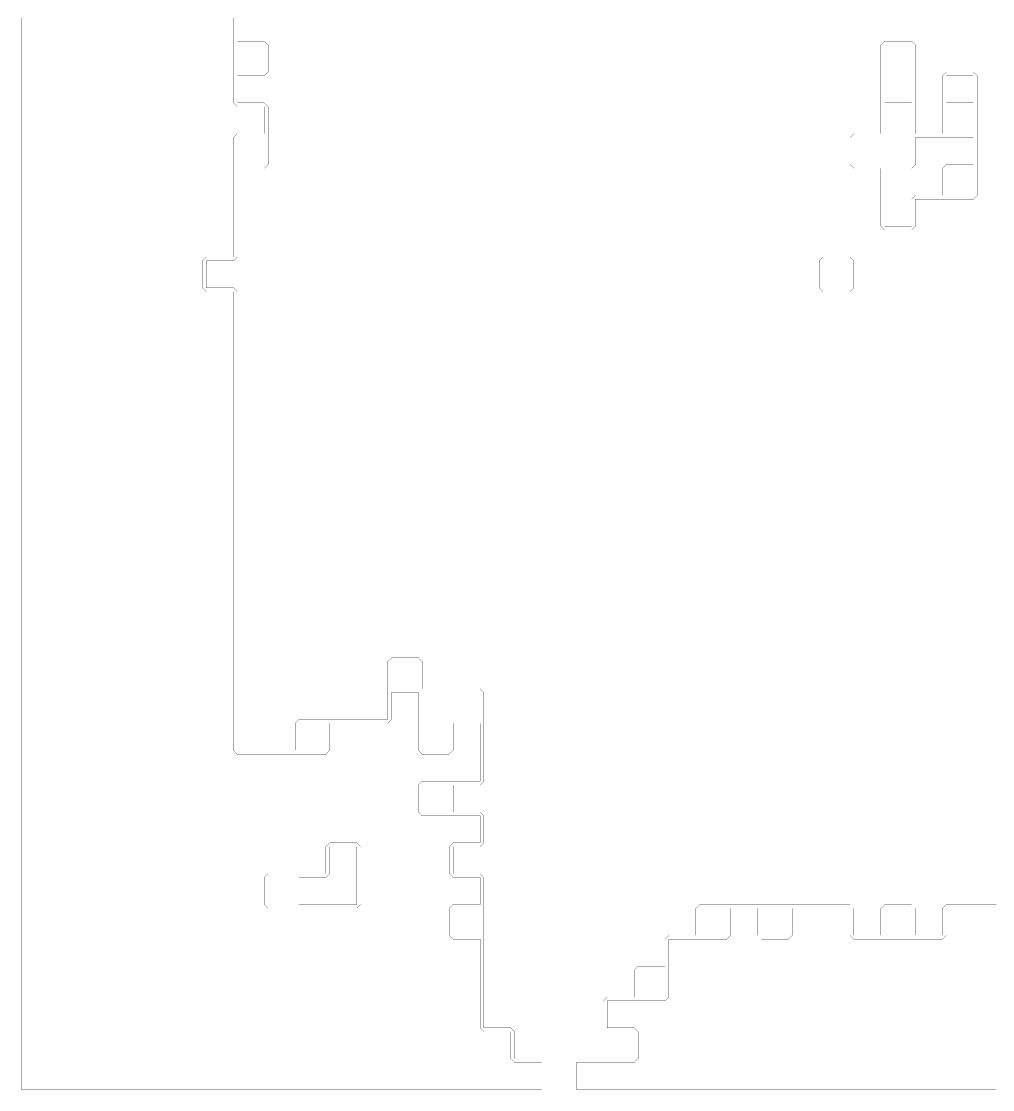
# Model space of a CAD drawing. Header units: metres. Extents: x 0 to 4990, y -4990 to 0.
# Drawn here: x 0 to 2461, y -4990 to -2284 of the extents above; entities that cross this region are included whole.
import ezdxf

# ---------------------------------------------------------------- set-up
doc = ezdxf.new("R2010")
doc.units = ezdxf.units.M
doc.layers.add('conductor', color=1, linetype='Continuous')
doc.layers.add('substrate', color=5, linetype='Continuous')

msp = doc.modelspace()

# ---------------------------------------------------------------- linework, layer by layer
at = {"layer": 'conductor', "const_width": 0.5}
msp.add_lwpolyline([(546.875, -2275.390625), (546.875, -2285.15625), (546.875, -2294.921875), (546.875, -2304.6875), (546.875, -2314.453125), (546.875, -2324.21875), (546.875, -2333.984375), (556.640625, -2333.984375), (566.40625, -2333.984375), (576.171875, -2333.984375), (585.9375, -2333.984375), (595.703125, -2333.984375), (605.46875, -2333.984375), (615.234375, -2333.984375), (625, -2343.75), (625, -2353.515625), (625, -2363.28125), (625, -2373.046875), (625, -2382.8125), (625, -2392.578125), (625, -2402.34375), (625, -2412.109375), (615.234375, -2421.875), (605.46875, -2421.875), (595.703125, -2421.875), (585.9375, -2421.875), (576.171875, -2421.875), (566.40625, -2421.875), (556.640625, -2421.875), (546.875, -2421.875), (546.875, -2431.640625), (546.875, -2441.40625), (546.875, -2451.171875), (546.875, -2460.9375), (546.875, -2470.703125), (546.875, -2480.46875), (546.875, -2490.234375), (556.640625, -2490.234375), (566.40625, -2490.234375), (576.171875, -2490.234375), (585.9375, -2490.234375), (595.703125, -2490.234375), (605.46875, -2490.234375), (615.234375, -2490.234375), (625, -2500), (625, -2509.765625), (625, -2519.53125), (625, -2529.296875), (625, -2539.0625), (625, -2548.828125), (625, -2558.59375), (625, -2568.359375), (625, -2578.125), (625, -2587.890625), (625, -2597.65625), (625, -2607.421875), (625, -2617.1875), (625, -2626.953125), (625, -2636.71875), (625, -2646.484375), (615.234375, -2656.25), (605.46875, -2656.25), (595.703125, -2656.25), (585.9375, -2656.25), (576.171875, -2656.25), (566.40625, -2656.25), (556.640625, -2656.25), (546.875, -2656.25), (546.875, -2666.015625), (546.875, -2675.78125), (546.875, -2685.546875), (546.875, -2695.3125), (546.875, -2705.078125), (546.875, -2714.84375), (546.875, -2724.609375), (546.875, -2734.375), (546.875, -2744.140625), (546.875, -2753.90625), (546.875, -2763.671875), (546.875, -2773.4375), (546.875, -2783.203125), (546.875, -2792.96875), (546.875, -2802.734375), (546.875, -2812.5), (546.875, -2822.265625), (546.875, -2832.03125), (546.875, -2841.796875), (546.875, -2851.5625), (546.875, -2861.328125), (546.875, -2871.09375), (546.875, -2880.859375), (537.109375, -2890.625), (527.34375, -2890.625), (517.578125, -2890.625), (507.8125, -2890.625), (498.046875, -2890.625), (488.28125, -2890.625), (478.515625, -2890.625), (468.75, -2890.625), (468.75, -2900.390625), (468.75, -2910.15625), (468.75, -2919.921875), (468.75, -2929.6875), (468.75, -2939.453125), (468.75, -2949.21875), (468.75, -2958.984375), (478.515625, -2958.984375), (488.28125, -2958.984375), (498.046875, -2958.984375), (507.8125, -2958.984375), (517.578125, -2958.984375), (527.34375, -2958.984375), (537.109375, -2958.984375), (546.875, -2968.75), (546.875, -2978.515625), (546.875, -2988.28125), (546.875, -2998.046875), (546.875, -3007.8125), (546.875, -3017.578125), (546.875, -3027.34375), (546.875, -3037.109375), (546.875, -3046.875), (546.875, -3056.640625), (546.875, -3066.40625), (546.875, -3076.171875), (546.875, -3085.9375), (546.875, -3095.703125), (546.875, -3105.46875), (546.875, -3115.234375), (546.875, -3125), (546.875, -3134.765625), (546.875, -3144.53125), (546.875, -3154.296875), (546.875, -3164.0625), (546.875, -3173.828125), (546.875, -3183.59375), (546.875, -3193.359375), (546.875, -3203.125), (546.875, -3212.890625), (546.875, -3222.65625), (546.875, -3232.421875), (546.875, -3242.1875), (546.875, -3251.953125), (546.875, -3261.71875), (546.875, -3271.484375), (546.875, -3281.25), (546.875, -3291.015625), (546.875, -3300.78125), (546.875, -3310.546875), (546.875, -3320.3125), (546.875, -3330.078125), (546.875, -3339.84375), (546.875, -3349.609375), (546.875, -3359.375), (546.875, -3369.140625), (546.875, -3378.90625), (546.875, -3388.671875), (546.875, -3398.4375), (546.875, -3408.203125), (546.875, -3417.96875), (546.875, -3427.734375), (546.875, -3437.5), (546.875, -3447.265625), (546.875, -3457.03125), (546.875, -3466.796875), (546.875, -3476.5625), (546.875, -3486.328125), (546.875, -3496.09375), (546.875, -3505.859375), (546.875, -3515.625), (546.875, -3525.390625), (546.875, -3535.15625), (546.875, -3544.921875), (546.875, -3554.6875), (546.875, -3564.453125), (546.875, -3574.21875), (546.875, -3583.984375), (546.875, -3593.75), (546.875, -3603.515625), (546.875, -3613.28125), (546.875, -3623.046875), (546.875, -3632.8125), (546.875, -3642.578125), (546.875, -3652.34375), (546.875, -3662.109375), (546.875, -3671.875), (546.875, -3681.640625), (546.875, -3691.40625), (546.875, -3701.171875), (546.875, -3710.9375), (546.875, -3720.703125), (546.875, -3730.46875), (546.875, -3740.234375), (546.875, -3750), (546.875, -3759.765625), (546.875, -3769.53125), (546.875, -3779.296875), (546.875, -3789.0625), (546.875, -3798.828125), (546.875, -3808.59375), (546.875, -3818.359375), (546.875, -3828.125), (546.875, -3837.890625), (546.875, -3847.65625), (546.875, -3857.421875), (546.875, -3867.1875), (546.875, -3876.953125), (546.875, -3886.71875), (546.875, -3896.484375), (546.875, -3906.25), (546.875, -3916.015625), (546.875, -3925.78125), (546.875, -3935.546875), (546.875, -3945.3125), (546.875, -3955.078125), (546.875, -3964.84375), (546.875, -3974.609375), (546.875, -3984.375), (546.875, -3994.140625), (546.875, -4003.90625), (546.875, -4013.671875), (546.875, -4023.4375), (546.875, -4033.203125), (546.875, -4042.96875), (546.875, -4052.734375), (546.875, -4062.5), (546.875, -4072.265625), (546.875, -4082.03125), (546.875, -4091.796875), (546.875, -4101.5625), (546.875, -4111.328125), (546.875, -4121.09375), (546.875, -4130.859375), (556.640625, -4130.859375), (566.40625, -4130.859375), (576.171875, -4130.859375), (585.9375, -4130.859375), (595.703125, -4130.859375), (605.46875, -4130.859375), (615.234375, -4130.859375), (625, -4130.859375), (634.765625, -4130.859375), (644.53125, -4130.859375), (654.296875, -4130.859375), (664.0625, -4130.859375), (673.828125, -4130.859375), (683.59375, -4130.859375), (693.359375, -4130.859375), (693.359375, -4121.09375), (693.359375, -4111.328125), (693.359375, -4101.5625), (693.359375, -4091.796875), (693.359375, -4082.03125), (693.359375, -4072.265625), (693.359375, -4062.5), (703.125, -4052.734375), (712.890625, -4052.734375), (722.65625, -4052.734375), (732.421875, -4052.734375), (742.1875, -4052.734375), (751.953125, -4052.734375), (761.71875, -4052.734375), (771.484375, -4052.734375), (781.25, -4052.734375), (791.015625, -4052.734375), (800.78125, -4052.734375), (810.546875, -4052.734375), (820.3125, -4052.734375), (830.078125, -4052.734375), (839.84375, -4052.734375), (849.609375, -4052.734375), (859.375, -4052.734375), (869.140625, -4052.734375), (878.90625, -4052.734375), (888.671875, -4052.734375), (898.4375, -4052.734375), (908.203125, -4052.734375), (917.96875, -4052.734375), (927.734375, -4052.734375), (927.734375, -4042.96875), (927.734375, -4033.203125), (927.734375, -4023.4375), (927.734375, -4013.671875), (927.734375, -4003.90625), (927.734375, -3994.140625), (927.734375, -3984.375), (927.734375, -3974.609375), (927.734375, -3964.84375), (927.734375, -3955.078125), (927.734375, -3945.3125), (927.734375, -3935.546875), (927.734375, -3925.78125), (927.734375, -3916.015625), (927.734375, -3906.25), (937.5, -3896.484375), (947.265625, -3896.484375), (957.03125, -3896.484375), (966.796875, -3896.484375), (976.5625, -3896.484375), (986.328125, -3896.484375), (996.09375, -3896.484375), (1005.859375, -3896.484375), (1015.625, -3906.25), (1015.625, -3916.015625), (1015.625, -3925.78125), (1015.625, -3935.546875), (1015.625, -3945.3125), (1015.625, -3955.078125), (1015.625, -3964.84375), (1015.625, -3974.609375), (1025.390625, -3974.609375), (1035.15625, -3974.609375), (1044.921875, -3974.609375), (1054.6875, -3974.609375), (1064.453125, -3974.609375), (1074.21875, -3974.609375), (1083.984375, -3974.609375), (1093.75, -3974.609375), (1103.515625, -3974.609375), (1113.28125, -3974.609375), (1123.046875, -3974.609375), (1132.8125, -3974.609375), (1142.578125, -3974.609375), (1152.34375, -3974.609375), (1162.109375, -3974.609375), (1171.875, -3984.375), (1171.875, -3994.140625), (1171.875, -4003.90625), (1171.875, -4013.671875), (1171.875, -4023.4375), (1171.875, -4033.203125), (1171.875, -4042.96875), (1171.875, -4052.734375), (1171.875, -4062.5), (1171.875, -4072.265625), (1171.875, -4082.03125), (1171.875, -4091.796875), (1171.875, -4101.5625), (1171.875, -4111.328125), (1171.875, -4121.09375), (1171.875, -4130.859375), (1171.875, -4140.625), (1171.875, -4150.390625), (1171.875, -4160.15625), (1171.875, -4169.921875), (1171.875, -4179.6875), (1171.875, -4189.453125), (1171.875, -4199.21875), (1171.875, -4208.984375), (1162.109375, -4218.75), (1152.34375, -4218.75), (1142.578125, -4218.75), (1132.8125, -4218.75), (1123.046875, -4218.75), (1113.28125, -4218.75), (1103.515625, -4218.75), (1093.75, -4218.75), (1093.75, -4228.515625), (1093.75, -4238.28125), (1093.75, -4248.046875), (1093.75, -4257.8125), (1093.75, -4267.578125), (1093.75, -4277.34375), (1093.75, -4287.109375), (1103.515625, -4287.109375), (1113.28125, -4287.109375), (1123.046875, -4287.109375), (1132.8125, -4287.109375), (1142.578125, -4287.109375), (1152.34375, -4287.109375), (1162.109375, -4287.109375), (1171.875, -4296.875), (1171.875, -4306.640625), (1171.875, -4316.40625), (1171.875, -4326.171875), (1171.875, -4335.9375), (1171.875, -4345.703125), (1171.875, -4355.46875), (1171.875, -4365.234375), (1162.109375, -4375), (1152.34375, -4375), (1142.578125, -4375), (1132.8125, -4375), (1123.046875, -4375), (1113.28125, -4375), (1103.515625, -4375), (1093.75, -4375), (1093.75, -4384.765625), (1093.75, -4394.53125), (1093.75, -4404.296875), (1093.75, -4414.0625), (1093.75, -4423.828125), (1093.75, -4433.59375), (1093.75, -4443.359375), (1103.515625, -4443.359375), (1113.28125, -4443.359375), (1123.046875, -4443.359375), (1132.8125, -4443.359375), (1142.578125, -4443.359375), (1152.34375, -4443.359375), (1162.109375, -4443.359375), (1171.875, -4453.125), (1171.875, -4462.890625), (1171.875, -4472.65625), (1171.875, -4482.421875), (1171.875, -4492.1875), (1171.875, -4501.953125), (1171.875, -4511.71875), (1171.875, -4521.484375), (1171.875, -4531.25), (1171.875, -4541.015625), (1171.875, -4550.78125), (1171.875, -4560.546875), (1171.875, -4570.3125), (1171.875, -4580.078125), (1171.875, -4589.84375), (1171.875, -4599.609375), (1171.875, -4609.375), (1171.875, -4619.140625), (1171.875, -4628.90625), (1171.875, -4638.671875), (1171.875, -4648.4375), (1171.875, -4658.203125), (1171.875, -4667.96875), (1171.875, -4677.734375), (1171.875, -4687.5), (1171.875, -4697.265625), (1171.875, -4707.03125), (1171.875, -4716.796875), (1171.875, -4726.5625), (1171.875, -4736.328125), (1171.875, -4746.09375), (1171.875, -4755.859375), (1171.875, -4765.625), (1171.875, -4775.390625), (1171.875, -4785.15625), (1171.875, -4794.921875), (1171.875, -4804.6875), (1171.875, -4814.453125), (1171.875, -4824.21875), (1171.875, -4833.984375), (1181.640625, -4833.984375), (1191.40625, -4833.984375), (1201.171875, -4833.984375), (1210.9375, -4833.984375), (1220.703125, -4833.984375), (1230.46875, -4833.984375), (1240.234375, -4833.984375), (1250, -4843.75), (1250, -4853.515625), (1250, -4863.28125), (1250, -4873.046875), (1250, -4882.8125), (1250, -4892.578125), (1250, -4902.34375), (1250, -4912.109375), (1259.765625, -4912.109375), (1269.53125, -4912.109375), (1279.296875, -4912.109375), (1289.0625, -4912.109375), (1298.828125, -4912.109375), (1308.59375, -4912.109375), (1318.359375, -4912.109375), (1328.125, -4912.109375), (1337.890625, -4912.109375), (1347.65625, -4912.109375), (1357.421875, -4912.109375), (1367.1875, -4912.109375), (1376.953125, -4912.109375), (1386.71875, -4912.109375), (1396.484375, -4912.109375), (1406.25, -4912.109375), (1416.015625, -4912.109375), (1425.78125, -4912.109375), (1435.546875, -4912.109375), (1445.3125, -4912.109375), (1455.078125, -4912.109375), (1464.84375, -4912.109375), (1474.609375, -4912.109375), (1474.609375, -4902.34375), (1474.609375, -4892.578125), (1474.609375, -4882.8125), (1474.609375, -4873.046875), (1474.609375, -4863.28125), (1474.609375, -4853.515625), (1474.609375, -4843.75), (1474.609375, -4833.984375), (1474.609375, -4824.21875), (1474.609375, -4814.453125), (1474.609375, -4804.6875), (1474.609375, -4794.921875), (1474.609375, -4785.15625), (1474.609375, -4775.390625), (1474.609375, -4765.625), (1484.375, -4755.859375), (1494.140625, -4755.859375), (1503.90625, -4755.859375), (1513.671875, -4755.859375), (1523.4375, -4755.859375), (1533.203125, -4755.859375), (1542.96875, -4755.859375), (1552.734375, -4755.859375), (1552.734375, -4746.09375), (1552.734375, -4736.328125), (1552.734375, -4726.5625), (1552.734375, -4716.796875), (1552.734375, -4707.03125), (1552.734375, -4697.265625), (1552.734375, -4687.5), (1562.5, -4677.734375), (1572.265625, -4677.734375), (1582.03125, -4677.734375), (1591.796875, -4677.734375), (1601.5625, -4677.734375), (1611.328125, -4677.734375), (1621.09375, -4677.734375), (1630.859375, -4677.734375), (1630.859375, -4667.96875), (1630.859375, -4658.203125), (1630.859375, -4648.4375), (1630.859375, -4638.671875), (1630.859375, -4628.90625), (1630.859375, -4619.140625), (1630.859375, -4609.375), (1640.625, -4599.609375), (1650.390625, -4599.609375), (1660.15625, -4599.609375), (1669.921875, -4599.609375), (1679.6875, -4599.609375), (1689.453125, -4599.609375), (1699.21875, -4599.609375), (1708.984375, -4599.609375), (1708.984375, -4589.84375), (1708.984375, -4580.078125), (1708.984375, -4570.3125), (1708.984375, -4560.546875), (1708.984375, -4550.78125), (1708.984375, -4541.015625), (1708.984375, -4531.25), (1718.75, -4521.484375), (1728.515625, -4521.484375), (1738.28125, -4521.484375), (1748.046875, -4521.484375), (1757.8125, -4521.484375), (1767.578125, -4521.484375), (1777.34375, -4521.484375), (1787.109375, -4521.484375), (1796.875, -4521.484375), (1806.640625, -4521.484375), (1816.40625, -4521.484375), (1826.171875, -4521.484375), (1835.9375, -4521.484375), (1845.703125, -4521.484375), (1855.46875, -4521.484375), (1865.234375, -4521.484375), (1875, -4521.484375), (1884.765625, -4521.484375), (1894.53125, -4521.484375), (1904.296875, -4521.484375), (1914.0625, -4521.484375), (1923.828125, -4521.484375), (1933.59375, -4521.484375), (1943.359375, -4521.484375), (1953.125, -4521.484375), (1962.890625, -4521.484375), (1972.65625, -4521.484375), (1982.421875, -4521.484375), (1992.1875, -4521.484375), (2001.953125, -4521.484375), (2011.71875, -4521.484375), (2021.484375, -4521.484375), (2031.25, -4521.484375), (2041.015625, -4521.484375), (2050.78125, -4521.484375), (2060.546875, -4521.484375), (2070.3125, -4521.484375), (2080.078125, -4521.484375), (2089.84375, -4521.484375), (2099.609375, -4521.484375), (2109.375, -4531.25), (2109.375, -4541.015625), (2109.375, -4550.78125), (2109.375, -4560.546875), (2109.375, -4570.3125), (2109.375, -4580.078125), (2109.375, -4589.84375), (2109.375, -4599.609375), (2119.140625, -4599.609375), (2128.90625, -4599.609375), (2138.671875, -4599.609375), (2148.4375, -4599.609375), (2158.203125, -4599.609375), (2167.96875, -4599.609375), (2177.734375, -4599.609375), (2177.734375, -4589.84375), (2177.734375, -4580.078125), (2177.734375, -4570.3125), (2177.734375, -4560.546875), (2177.734375, -4550.78125), (2177.734375, -4541.015625), (2177.734375, -4531.25), (2187.5, -4521.484375), (2197.265625, -4521.484375), (2207.03125, -4521.484375), (2216.796875, -4521.484375), (2226.5625, -4521.484375), (2236.328125, -4521.484375), (2246.09375, -4521.484375), (2255.859375, -4521.484375), (2265.625, -4531.25), (2265.625, -4541.015625), (2265.625, -4550.78125), (2265.625, -4560.546875), (2265.625, -4570.3125), (2265.625, -4580.078125), (2265.625, -4589.84375), (2265.625, -4599.609375), (2275.390625, -4599.609375), (2285.15625, -4599.609375), (2294.921875, -4599.609375), (2304.6875, -4599.609375), (2314.453125, -4599.609375), (2324.21875, -4599.609375), (2333.984375, -4599.609375), (2333.984375, -4589.84375), (2333.984375, -4580.078125), (2333.984375, -4570.3125), (2333.984375, -4560.546875), (2333.984375, -4550.78125), (2333.984375, -4541.015625), (2333.984375, -4531.25), (2343.75, -4521.484375), (2353.515625, -4521.484375), (2363.28125, -4521.484375), (2373.046875, -4521.484375), (2382.8125, -4521.484375), (2392.578125, -4521.484375), (2402.34375, -4521.484375), (2412.109375, -4521.484375), (2421.875, -4521.484375), (2431.640625, -4521.484375), (2441.40625, -4521.484375), (2451.171875, -4521.484375), (2460.9375, -4521.484375), (2470.703125, -4521.484375)], dxfattribs=at)
for points in [[(2177.734375, -2343.75), (2187.5, -2333.984375), (2197.265625, -2333.984375), (2207.03125, -2333.984375), (2216.796875, -2333.984375), (2226.5625, -2333.984375), (2236.328125, -2333.984375), (2246.09375, -2333.984375), (2255.859375, -2333.984375), (2265.625, -2343.75), (2265.625, -2353.515625), (2265.625, -2363.28125), (2265.625, -2373.046875), (2265.625, -2382.8125), (2265.625, -2392.578125), (2265.625, -2402.34375), (2265.625, -2412.109375), (2265.625, -2421.875), (2265.625, -2431.640625), (2265.625, -2441.40625), (2265.625, -2451.171875), (2265.625, -2460.9375), (2265.625, -2470.703125), (2265.625, -2480.46875), (2265.625, -2490.234375), (2265.625, -2500), (2265.625, -2509.765625), (2265.625, -2519.53125), (2265.625, -2529.296875), (2265.625, -2539.0625), (2265.625, -2548.828125), (2265.625, -2558.59375), (2265.625, -2568.359375), (2275.390625, -2568.359375), (2285.15625, -2568.359375), (2294.921875, -2568.359375), (2304.6875, -2568.359375), (2314.453125, -2568.359375), (2324.21875, -2568.359375), (2333.984375, -2568.359375), (2333.984375, -2558.59375), (2333.984375, -2548.828125), (2333.984375, -2539.0625), (2333.984375, -2529.296875), (2333.984375, -2519.53125), (2333.984375, -2509.765625), (2333.984375, -2500), (2333.984375, -2490.234375), (2333.984375, -2480.46875), (2333.984375, -2470.703125), (2333.984375, -2460.9375), (2333.984375, -2451.171875), (2333.984375, -2441.40625), (2333.984375, -2431.640625), (2333.984375, -2421.875), (2343.75, -2412.109375), (2353.515625, -2412.109375), (2363.28125, -2412.109375), (2373.046875, -2412.109375), (2382.8125, -2412.109375), (2392.578125, -2412.109375), (2402.34375, -2412.109375), (2412.109375, -2412.109375), (2421.875, -2421.875), (2421.875, -2431.640625), (2421.875, -2441.40625), (2421.875, -2451.171875), (2421.875, -2460.9375), (2421.875, -2470.703125), (2421.875, -2480.46875), (2421.875, -2490.234375), (2421.875, -2500), (2421.875, -2509.765625), (2421.875, -2519.53125), (2421.875, -2529.296875), (2421.875, -2539.0625), (2421.875, -2548.828125), (2421.875, -2558.59375), (2421.875, -2568.359375), (2421.875, -2578.125), (2421.875, -2587.890625), (2421.875, -2597.65625), (2421.875, -2607.421875), (2421.875, -2617.1875), (2421.875, -2626.953125), (2421.875, -2636.71875), (2421.875, -2646.484375), (2421.875, -2656.25), (2421.875, -2666.015625), (2421.875, -2675.78125), (2421.875, -2685.546875), (2421.875, -2695.3125), (2421.875, -2705.078125), (2421.875, -2714.84375), (2421.875, -2724.609375), (2412.109375, -2734.375), (2402.34375, -2734.375), (2392.578125, -2734.375), (2382.8125, -2734.375), (2373.046875, -2734.375), (2363.28125, -2734.375), (2353.515625, -2734.375), (2343.75, -2734.375), (2333.984375, -2734.375), (2324.21875, -2734.375), (2314.453125, -2734.375), (2304.6875, -2734.375), (2294.921875, -2734.375), (2285.15625, -2734.375), (2275.390625, -2734.375), (2265.625, -2734.375), (2265.625, -2744.140625), (2265.625, -2753.90625), (2265.625, -2763.671875), (2265.625, -2773.4375), (2265.625, -2783.203125), (2265.625, -2792.96875), (2265.625, -2802.734375), (2255.859375, -2812.5), (2246.09375, -2812.5), (2236.328125, -2812.5), (2226.5625, -2812.5), (2216.796875, -2812.5), (2207.03125, -2812.5), (2197.265625, -2812.5), (2187.5, -2812.5), (2177.734375, -2802.734375), (2177.734375, -2792.96875), (2177.734375, -2783.203125), (2177.734375, -2773.4375), (2177.734375, -2763.671875), (2177.734375, -2753.90625), (2177.734375, -2744.140625), (2177.734375, -2734.375), (2177.734375, -2724.609375), (2177.734375, -2714.84375), (2177.734375, -2705.078125), (2177.734375, -2695.3125), (2177.734375, -2685.546875), (2177.734375, -2675.78125), (2177.734375, -2666.015625), (2177.734375, -2656.25), (2167.96875, -2656.25), (2158.203125, -2656.25), (2148.4375, -2656.25), (2138.671875, -2656.25), (2128.90625, -2656.25), (2119.140625, -2656.25), (2109.375, -2656.25), (2099.609375, -2646.484375), (2099.609375, -2636.71875), (2099.609375, -2626.953125), (2099.609375, -2617.1875), (2099.609375, -2607.421875), (2099.609375, -2597.65625), (2099.609375, -2587.890625), (2099.609375, -2578.125), (2109.375, -2568.359375), (2119.140625, -2568.359375), (2128.90625, -2568.359375), (2138.671875, -2568.359375), (2148.4375, -2568.359375), (2158.203125, -2568.359375), (2167.96875, -2568.359375), (2177.734375, -2568.359375), (2177.734375, -2558.59375), (2177.734375, -2548.828125), (2177.734375, -2539.0625), (2177.734375, -2529.296875), (2177.734375, -2519.53125), (2177.734375, -2509.765625), (2177.734375, -2500), (2177.734375, -2490.234375), (2177.734375, -2480.46875), (2177.734375, -2470.703125), (2177.734375, -2460.9375), (2177.734375, -2451.171875), (2177.734375, -2441.40625), (2177.734375, -2431.640625), (2177.734375, -2421.875), (2177.734375, -2412.109375), (2177.734375, -2402.34375), (2177.734375, -2392.578125), (2177.734375, -2382.8125), (2177.734375, -2373.046875), (2177.734375, -2363.28125), (2177.734375, -2353.515625)], [(2021.484375, -2890.625), (2031.25, -2880.859375), (2041.015625, -2880.859375), (2050.78125, -2880.859375), (2060.546875, -2880.859375), (2070.3125, -2880.859375), (2080.078125, -2880.859375), (2089.84375, -2880.859375), (2099.609375, -2880.859375), (2109.375, -2890.625), (2109.375, -2900.390625), (2109.375, -2910.15625), (2109.375, -2919.921875), (2109.375, -2929.6875), (2109.375, -2939.453125), (2109.375, -2949.21875), (2109.375, -2958.984375), (2099.609375, -2968.75), (2089.84375, -2968.75), (2080.078125, -2968.75), (2070.3125, -2968.75), (2060.546875, -2968.75), (2050.78125, -2968.75), (2041.015625, -2968.75), (2031.25, -2968.75), (2021.484375, -2958.984375), (2021.484375, -2949.21875), (2021.484375, -2939.453125), (2021.484375, -2929.6875), (2021.484375, -2919.921875), (2021.484375, -2910.15625), (2021.484375, -2900.390625)], [(781.25, -4375), (781.25, -4384.765625), (781.25, -4394.53125), (781.25, -4404.296875), (781.25, -4414.0625), (781.25, -4423.828125), (781.25, -4433.59375), (781.25, -4443.359375), (771.484375, -4453.125), (761.71875, -4453.125), (751.953125, -4453.125), (742.1875, -4453.125), (732.421875, -4453.125), (722.65625, -4453.125), (712.890625, -4453.125), (703.125, -4453.125), (703.125, -4462.890625), (703.125, -4472.65625), (703.125, -4482.421875), (703.125, -4492.1875), (703.125, -4501.953125), (703.125, -4511.71875), (703.125, -4521.484375), (712.890625, -4521.484375), (722.65625, -4521.484375), (732.421875, -4521.484375), (742.1875, -4521.484375), (751.953125, -4521.484375), (761.71875, -4521.484375), (771.484375, -4521.484375), (781.25, -4521.484375), (791.015625, -4521.484375), (800.78125, -4521.484375), (810.546875, -4521.484375), (820.3125, -4521.484375), (830.078125, -4521.484375), (839.84375, -4521.484375), (849.609375, -4521.484375), (849.609375, -4511.71875), (849.609375, -4501.953125), (849.609375, -4492.1875), (849.609375, -4482.421875), (849.609375, -4472.65625), (849.609375, -4462.890625), (849.609375, -4453.125), (849.609375, -4443.359375), (849.609375, -4433.59375), (849.609375, -4423.828125), (849.609375, -4414.0625), (849.609375, -4404.296875), (849.609375, -4394.53125), (849.609375, -4384.765625), (849.609375, -4375), (839.84375, -4375), (830.078125, -4375), (820.3125, -4375), (810.546875, -4375), (800.78125, -4375), (791.015625, -4375)]]:
    msp.add_lwpolyline(points, close=True, dxfattribs=at)
at = {"layer": 'substrate', "const_width": 0.5}
for points in [[(0, -2275.390625), (0, -2285.15625), (0, -2294.921875), (0, -2304.6875), (0, -2314.453125), (0, -2324.21875), (0, -2333.984375), (0, -2343.75), (0, -2353.515625), (0, -2363.28125), (0, -2373.046875), (0, -2382.8125), (0, -2392.578125), (0, -2402.34375), (0, -2412.109375), (0, -2421.875), (0, -2431.640625), (0, -2441.40625), (0, -2451.171875), (0, -2460.9375), (0, -2470.703125), (0, -2480.46875), (0, -2490.234375), (0, -2500), (0, -2509.765625), (0, -2519.53125), (0, -2529.296875), (0, -2539.0625), (0, -2548.828125), (0, -2558.59375), (0, -2568.359375), (0, -2578.125), (0, -2587.890625), (0, -2597.65625), (0, -2607.421875), (0, -2617.1875), (0, -2626.953125), (0, -2636.71875), (0, -2646.484375), (0, -2656.25), (0, -2666.015625), (0, -2675.78125), (0, -2685.546875), (0, -2695.3125), (0, -2705.078125), (0, -2714.84375), (0, -2724.609375), (0, -2734.375), (0, -2744.140625), (0, -2753.90625), (0, -2763.671875), (0, -2773.4375), (0, -2783.203125), (0, -2792.96875), (0, -2802.734375), (0, -2812.5), (0, -2822.265625), (0, -2832.03125), (0, -2841.796875), (0, -2851.5625), (0, -2861.328125), (0, -2871.09375), (0, -2880.859375), (0, -2890.625), (0, -2900.390625), (0, -2910.15625), (0, -2919.921875), (0, -2929.6875), (0, -2939.453125), (0, -2949.21875), (0, -2958.984375), (0, -2968.75), (0, -2978.515625), (0, -2988.28125), (0, -2998.046875), (0, -3007.8125), (0, -3017.578125), (0, -3027.34375), (0, -3037.109375), (0, -3046.875), (0, -3056.640625), (0, -3066.40625), (0, -3076.171875), (0, -3085.9375), (0, -3095.703125), (0, -3105.46875), (0, -3115.234375), (0, -3125), (0, -3134.765625), (0, -3144.53125), (0, -3154.296875), (0, -3164.0625), (0, -3173.828125), (0, -3183.59375), (0, -3193.359375), (0, -3203.125), (0, -3212.890625), (0, -3222.65625), (0, -3232.421875), (0, -3242.1875), (0, -3251.953125), (0, -3261.71875), (0, -3271.484375), (0, -3281.25), (0, -3291.015625), (0, -3300.78125), (0, -3310.546875), (0, -3320.3125), (0, -3330.078125), (0, -3339.84375), (0, -3349.609375), (0, -3359.375), (0, -3369.140625), (0, -3378.90625), (0, -3388.671875), (0, -3398.4375), (0, -3408.203125), (0, -3417.96875), (0, -3427.734375), (0, -3437.5), (0, -3447.265625), (0, -3457.03125), (0, -3466.796875), (0, -3476.5625), (0, -3486.328125), (0, -3496.09375), (0, -3505.859375), (0, -3515.625), (0, -3525.390625), (0, -3535.15625), (0, -3544.921875), (0, -3554.6875), (0, -3564.453125), (0, -3574.21875), (0, -3583.984375), (0, -3593.75), (0, -3603.515625), (0, -3613.28125), (0, -3623.046875), (0, -3632.8125), (0, -3642.578125), (0, -3652.34375), (0, -3662.109375), (0, -3671.875), (0, -3681.640625), (0, -3691.40625), (0, -3701.171875), (0, -3710.9375), (0, -3720.703125), (0, -3730.46875), (0, -3740.234375), (0, -3750), (0, -3759.765625), (0, -3769.53125), (0, -3779.296875), (0, -3789.0625), (0, -3798.828125), (0, -3808.59375), (0, -3818.359375), (0, -3828.125), (0, -3837.890625), (0, -3847.65625), (0, -3857.421875), (0, -3867.1875), (0, -3876.953125), (0, -3886.71875), (0, -3896.484375), (0, -3906.25), (0, -3916.015625), (0, -3925.78125), (0, -3935.546875), (0, -3945.3125), (0, -3955.078125), (0, -3964.84375), (0, -3974.609375), (0, -3984.375), (0, -3994.140625), (0, -4003.90625), (0, -4013.671875), (0, -4023.4375), (0, -4033.203125), (0, -4042.96875), (0, -4052.734375), (0, -4062.5), (0, -4072.265625), (0, -4082.03125), (0, -4091.796875), (0, -4101.5625), (0, -4111.328125), (0, -4121.09375), (0, -4130.859375), (0, -4140.625), (0, -4150.390625), (0, -4160.15625), (0, -4169.921875), (0, -4179.6875), (0, -4189.453125), (0, -4199.21875), (0, -4208.984375), (0, -4218.75), (0, -4228.515625), (0, -4238.28125), (0, -4248.046875), (0, -4257.8125), (0, -4267.578125), (0, -4277.34375), (0, -4287.109375), (0, -4296.875), (0, -4306.640625), (0, -4316.40625), (0, -4326.171875), (0, -4335.9375), (0, -4345.703125), (0, -4355.46875), (0, -4365.234375), (0, -4375), (0, -4384.765625), (0, -4394.53125), (0, -4404.296875), (0, -4414.0625), (0, -4423.828125), (0, -4433.59375), (0, -4443.359375), (0, -4453.125), (0, -4462.890625), (0, -4472.65625), (0, -4482.421875), (0, -4492.1875), (0, -4501.953125), (0, -4511.71875), (0, -4521.484375), (0, -4531.25), (0, -4541.015625), (0, -4550.78125), (0, -4560.546875), (0, -4570.3125), (0, -4580.078125), (0, -4589.84375), (0, -4599.609375), (0, -4609.375), (0, -4619.140625), (0, -4628.90625), (0, -4638.671875), (0, -4648.4375), (0, -4658.203125), (0, -4667.96875), (0, -4677.734375), (0, -4687.5), (0, -4697.265625), (0, -4707.03125), (0, -4716.796875), (0, -4726.5625), (0, -4736.328125), (0, -4746.09375), (0, -4755.859375), (0, -4765.625), (0, -4775.390625), (0, -4785.15625), (0, -4794.921875), (0, -4804.6875), (0, -4814.453125), (0, -4824.21875), (0, -4833.984375), (0, -4843.75), (0, -4853.515625), (0, -4863.28125), (0, -4873.046875), (0, -4882.8125), (0, -4892.578125), (0, -4902.34375), (0, -4912.109375), (0, -4921.875), (0, -4931.640625), (0, -4941.40625), (0, -4951.171875), (0, -4960.9375), (0, -4970.703125), (0, -4980.46875), (0, -4990.234375), (9.765625, -4990.234375), (19.53125, -4990.234375), (29.296875, -4990.234375), (39.0625, -4990.234375), (48.828125, -4990.234375), (58.59375, -4990.234375), (68.359375, -4990.234375), (78.125, -4990.234375), (87.890625, -4990.234375), (97.65625, -4990.234375), (107.421875, -4990.234375), (117.1875, -4990.234375), (126.953125, -4990.234375), (136.71875, -4990.234375), (146.484375, -4990.234375), (156.25, -4990.234375), (166.015625, -4990.234375), (175.78125, -4990.234375), (185.546875, -4990.234375), (195.3125, -4990.234375), (205.078125, -4990.234375), (214.84375, -4990.234375), (224.609375, -4990.234375), (234.375, -4990.234375), (244.140625, -4990.234375), (253.90625, -4990.234375), (263.671875, -4990.234375), (273.4375, -4990.234375), (283.203125, -4990.234375), (292.96875, -4990.234375), (302.734375, -4990.234375), (312.5, -4990.234375), (322.265625, -4990.234375), (332.03125, -4990.234375), (341.796875, -4990.234375), (351.5625, -4990.234375), (361.328125, -4990.234375), (371.09375, -4990.234375), (380.859375, -4990.234375), (390.625, -4990.234375), (400.390625, -4990.234375), (410.15625, -4990.234375), (419.921875, -4990.234375), (429.6875, -4990.234375), (439.453125, -4990.234375), (449.21875, -4990.234375), (458.984375, -4990.234375), (468.75, -4990.234375), (478.515625, -4990.234375), (488.28125, -4990.234375), (498.046875, -4990.234375), (507.8125, -4990.234375), (517.578125, -4990.234375), (527.34375, -4990.234375), (537.109375, -4990.234375), (546.875, -4990.234375), (556.640625, -4990.234375), (566.40625, -4990.234375), (576.171875, -4990.234375), (585.9375, -4990.234375), (595.703125, -4990.234375), (605.46875, -4990.234375), (615.234375, -4990.234375), (625, -4990.234375), (634.765625, -4990.234375), (644.53125, -4990.234375), (654.296875, -4990.234375), (664.0625, -4990.234375), (673.828125, -4990.234375), (683.59375, -4990.234375), (693.359375, -4990.234375), (703.125, -4990.234375), (712.890625, -4990.234375), (722.65625, -4990.234375), (732.421875, -4990.234375), (742.1875, -4990.234375), (751.953125, -4990.234375), (761.71875, -4990.234375), (771.484375, -4990.234375), (781.25, -4990.234375), (791.015625, -4990.234375), (800.78125, -4990.234375), (810.546875, -4990.234375), (820.3125, -4990.234375), (830.078125, -4990.234375), (839.84375, -4990.234375), (849.609375, -4990.234375), (859.375, -4990.234375), (869.140625, -4990.234375), (878.90625, -4990.234375), (888.671875, -4990.234375), (898.4375, -4990.234375), (908.203125, -4990.234375), (917.96875, -4990.234375), (927.734375, -4990.234375), (937.5, -4990.234375), (947.265625, -4990.234375), (957.03125, -4990.234375), (966.796875, -4990.234375), (976.5625, -4990.234375), (986.328125, -4990.234375), (996.09375, -4990.234375), (1005.859375, -4990.234375), (1015.625, -4990.234375), (1025.390625, -4990.234375), (1035.15625, -4990.234375), (1044.921875, -4990.234375), (1054.6875, -4990.234375), (1064.453125, -4990.234375), (1074.21875, -4990.234375), (1083.984375, -4990.234375), (1093.75, -4990.234375), (1103.515625, -4990.234375), (1113.28125, -4990.234375), (1123.046875, -4990.234375), (1132.8125, -4990.234375), (1142.578125, -4990.234375), (1152.34375, -4990.234375), (1162.109375, -4990.234375), (1171.875, -4990.234375), (1181.640625, -4990.234375), (1191.40625, -4990.234375), (1201.171875, -4990.234375), (1210.9375, -4990.234375), (1220.703125, -4990.234375), (1230.46875, -4990.234375), (1240.234375, -4990.234375), (1250, -4990.234375), (1259.765625, -4990.234375), (1269.53125, -4990.234375), (1279.296875, -4990.234375), (1289.0625, -4990.234375), (1298.828125, -4990.234375), (1308.59375, -4990.234375), (1318.359375, -4990.234375), (1318.359375, -4980.46875), (1318.359375, -4970.703125), (1318.359375, -4960.9375), (1318.359375, -4951.171875), (1318.359375, -4941.40625), (1318.359375, -4931.640625), (1318.359375, -4921.875), (1308.59375, -4921.875), (1298.828125, -4921.875), (1289.0625, -4921.875), (1279.296875, -4921.875), (1269.53125, -4921.875), (1259.765625, -4921.875), (1250, -4921.875), (1240.234375, -4912.109375), (1240.234375, -4902.34375), (1240.234375, -4892.578125), (1240.234375, -4882.8125), (1240.234375, -4873.046875), (1240.234375, -4863.28125), (1240.234375, -4853.515625), (1240.234375, -4843.75), (1230.46875, -4843.75), (1220.703125, -4843.75), (1210.9375, -4843.75), (1201.171875, -4843.75), (1191.40625, -4843.75), (1181.640625, -4843.75), (1171.875, -4843.75), (1162.109375, -4833.984375), (1162.109375, -4824.21875), (1162.109375, -4814.453125), (1162.109375, -4804.6875), (1162.109375, -4794.921875), (1162.109375, -4785.15625), (1162.109375, -4775.390625), (1162.109375, -4765.625), (1162.109375, -4755.859375), (1162.109375, -4746.09375), (1162.109375, -4736.328125), (1162.109375, -4726.5625), (1162.109375, -4716.796875), (1162.109375, -4707.03125), (1162.109375, -4697.265625), (1162.109375, -4687.5), (1162.109375, -4677.734375), (1162.109375, -4667.96875), (1162.109375, -4658.203125), (1162.109375, -4648.4375), (1162.109375, -4638.671875), (1162.109375, -4628.90625), (1162.109375, -4619.140625), (1162.109375, -4609.375), (1152.34375, -4609.375), (1142.578125, -4609.375), (1132.8125, -4609.375), (1123.046875, -4609.375), (1113.28125, -4609.375), (1103.515625, -4609.375), (1093.75, -4609.375), (1083.984375, -4599.609375), (1083.984375, -4589.84375), (1083.984375, -4580.078125), (1083.984375, -4570.3125), (1083.984375, -4560.546875), (1083.984375, -4550.78125), (1083.984375, -4541.015625), (1083.984375, -4531.25), (1093.75, -4521.484375), (1103.515625, -4521.484375), (1113.28125, -4521.484375), (1123.046875, -4521.484375), (1132.8125, -4521.484375), (1142.578125, -4521.484375), (1152.34375, -4521.484375), (1162.109375, -4521.484375), (1162.109375, -4511.71875), (1162.109375, -4501.953125), (1162.109375, -4492.1875), (1162.109375, -4482.421875), (1162.109375, -4472.65625), (1162.109375, -4462.890625), (1162.109375, -4453.125), (1152.34375, -4453.125), (1142.578125, -4453.125), (1132.8125, -4453.125), (1123.046875, -4453.125), (1113.28125, -4453.125), (1103.515625, -4453.125), (1093.75, -4453.125), (1083.984375, -4443.359375), (1083.984375, -4433.59375), (1083.984375, -4423.828125), (1083.984375, -4414.0625), (1083.984375, -4404.296875), (1083.984375, -4394.53125), (1083.984375, -4384.765625), (1083.984375, -4375), (1093.75, -4365.234375), (1103.515625, -4365.234375), (1113.28125, -4365.234375), (1123.046875, -4365.234375), (1132.8125, -4365.234375), (1142.578125, -4365.234375), (1152.34375, -4365.234375), (1162.109375, -4365.234375), (1162.109375, -4355.46875), (1162.109375, -4345.703125), (1162.109375, -4335.9375), (1162.109375, -4326.171875), (1162.109375, -4316.40625), (1162.109375, -4306.640625), (1162.109375, -4296.875), (1152.34375, -4296.875), (1142.578125, -4296.875), (1132.8125, -4296.875), (1123.046875, -4296.875), (1113.28125, -4296.875), (1103.515625, -4296.875), (1093.75, -4296.875), (1083.984375, -4296.875), (1074.21875, -4296.875), (1064.453125, -4296.875), (1054.6875, -4296.875), (1044.921875, -4296.875), (1035.15625, -4296.875), (1025.390625, -4296.875), (1015.625, -4296.875), (1005.859375, -4287.109375), (1005.859375, -4277.34375), (1005.859375, -4267.578125), (1005.859375, -4257.8125), (1005.859375, -4248.046875), (1005.859375, -4238.28125), (1005.859375, -4228.515625), (1005.859375, -4218.75), (1015.625, -4208.984375), (1025.390625, -4208.984375), (1035.15625, -4208.984375), (1044.921875, -4208.984375), (1054.6875, -4208.984375), (1064.453125, -4208.984375), (1074.21875, -4208.984375), (1083.984375, -4208.984375), (1093.75, -4208.984375), (1103.515625, -4208.984375), (1113.28125, -4208.984375), (1123.046875, -4208.984375), (1132.8125, -4208.984375), (1142.578125, -4208.984375), (1152.34375, -4208.984375), (1162.109375, -4208.984375), (1162.109375, -4199.21875), (1162.109375, -4189.453125), (1162.109375, -4179.6875), (1162.109375, -4169.921875), (1162.109375, -4160.15625), (1162.109375, -4150.390625), (1162.109375, -4140.625), (1162.109375, -4130.859375), (1162.109375, -4121.09375), (1162.109375, -4111.328125), (1162.109375, -4101.5625), (1162.109375, -4091.796875), (1162.109375, -4082.03125), (1162.109375, -4072.265625), (1162.109375, -4062.5), (1152.34375, -4062.5), (1142.578125, -4062.5), (1132.8125, -4062.5), (1123.046875, -4062.5), (1113.28125, -4062.5), (1103.515625, -4062.5), (1093.75, -4062.5), (1093.75, -4072.265625), (1093.75, -4082.03125), (1093.75, -4091.796875), (1093.75, -4101.5625), (1093.75, -4111.328125), (1093.75, -4121.09375), (1093.75, -4130.859375), (1083.984375, -4140.625), (1074.21875, -4140.625), (1064.453125, -4140.625), (1054.6875, -4140.625), (1044.921875, -4140.625), (1035.15625, -4140.625), (1025.390625, -4140.625), (1015.625, -4140.625), (1005.859375, -4130.859375), (1005.859375, -4121.09375), (1005.859375, -4111.328125), (1005.859375, -4101.5625), (1005.859375, -4091.796875), (1005.859375, -4082.03125), (1005.859375, -4072.265625), (1005.859375, -4062.5), (1005.859375, -4052.734375), (1005.859375, -4042.96875), (1005.859375, -4033.203125), (1005.859375, -4023.4375), (1005.859375, -4013.671875), (1005.859375, -4003.90625), (1005.859375, -3994.140625), (1005.859375, -3984.375), (996.09375, -3984.375), (986.328125, -3984.375), (976.5625, -3984.375), (966.796875, -3984.375), (957.03125, -3984.375), (947.265625, -3984.375), (937.5, -3984.375), (937.5, -3994.140625), (937.5, -4003.90625), (937.5, -4013.671875), (937.5, -4023.4375), (937.5, -4033.203125), (937.5, -4042.96875), (937.5, -4052.734375), (927.734375, -4062.5), (917.96875, -4062.5), (908.203125, -4062.5), (898.4375, -4062.5), (888.671875, -4062.5), (878.90625, -4062.5), (869.140625, -4062.5), (859.375, -4062.5), (849.609375, -4062.5), (839.84375, -4062.5), (830.078125, -4062.5), (820.3125, -4062.5), (810.546875, -4062.5), (800.78125, -4062.5), (791.015625, -4062.5), (781.25, -4062.5), (781.25, -4072.265625), (781.25, -4082.03125), (781.25, -4091.796875), (781.25, -4101.5625), (781.25, -4111.328125), (781.25, -4121.09375), (781.25, -4130.859375), (771.484375, -4140.625), (761.71875, -4140.625), (751.953125, -4140.625), (742.1875, -4140.625), (732.421875, -4140.625), (722.65625, -4140.625), (712.890625, -4140.625), (703.125, -4140.625), (693.359375, -4140.625), (683.59375, -4140.625), (673.828125, -4140.625), (664.0625, -4140.625), (654.296875, -4140.625), (644.53125, -4140.625), (634.765625, -4140.625), (625, -4140.625), (615.234375, -4140.625), (605.46875, -4140.625), (595.703125, -4140.625), (585.9375, -4140.625), (576.171875, -4140.625), (566.40625, -4140.625), (556.640625, -4140.625), (546.875, -4140.625), (537.109375, -4130.859375), (537.109375, -4121.09375), (537.109375, -4111.328125), (537.109375, -4101.5625), (537.109375, -4091.796875), (537.109375, -4082.03125), (537.109375, -4072.265625), (537.109375, -4062.5), (537.109375, -4052.734375), (537.109375, -4042.96875), (537.109375, -4033.203125), (537.109375, -4023.4375), (537.109375, -4013.671875), (537.109375, -4003.90625), (537.109375, -3994.140625), (537.109375, -3984.375), (537.109375, -3974.609375), (537.109375, -3964.84375), (537.109375, -3955.078125), (537.109375, -3945.3125), (537.109375, -3935.546875), (537.109375, -3925.78125), (537.109375, -3916.015625), (537.109375, -3906.25), (537.109375, -3896.484375), (537.109375, -3886.71875), (537.109375, -3876.953125), (537.109375, -3867.1875), (537.109375, -3857.421875), (537.109375, -3847.65625), (537.109375, -3837.890625), (537.109375, -3828.125), (537.109375, -3818.359375), (537.109375, -3808.59375), (537.109375, -3798.828125), (537.109375, -3789.0625), (537.109375, -3779.296875), (537.109375, -3769.53125), (537.109375, -3759.765625), (537.109375, -3750), (537.109375, -3740.234375), (537.109375, -3730.46875), (537.109375, -3720.703125), (537.109375, -3710.9375), (537.109375, -3701.171875), (537.109375, -3691.40625), (537.109375, -3681.640625), (537.109375, -3671.875), (537.109375, -3662.109375), (537.109375, -3652.34375), (537.109375, -3642.578125), (537.109375, -3632.8125), (537.109375, -3623.046875), (537.109375, -3613.28125), (537.109375, -3603.515625), (537.109375, -3593.75), (537.109375, -3583.984375), (537.109375, -3574.21875), (537.109375, -3564.453125), (537.109375, -3554.6875), (537.109375, -3544.921875), (537.109375, -3535.15625), (537.109375, -3525.390625), (537.109375, -3515.625), (537.109375, -3505.859375), (537.109375, -3496.09375), (537.109375, -3486.328125), (537.109375, -3476.5625), (537.109375, -3466.796875), (537.109375, -3457.03125), (537.109375, -3447.265625), (537.109375, -3437.5), (537.109375, -3427.734375), (537.109375, -3417.96875), (537.109375, -3408.203125), (537.109375, -3398.4375), (537.109375, -3388.671875), (537.109375, -3378.90625), (537.109375, -3369.140625), (537.109375, -3359.375), (537.109375, -3349.609375), (537.109375, -3339.84375), (537.109375, -3330.078125), (537.109375, -3320.3125), (537.109375, -3310.546875), (537.109375, -3300.78125), (537.109375, -3291.015625), (537.109375, -3281.25), (537.109375, -3271.484375), (537.109375, -3261.71875), (537.109375, -3251.953125), (537.109375, -3242.1875), (537.109375, -3232.421875), (537.109375, -3222.65625), (537.109375, -3212.890625), (537.109375, -3203.125), (537.109375, -3193.359375), (537.109375, -3183.59375), (537.109375, -3173.828125), (537.109375, -3164.0625), (537.109375, -3154.296875), (537.109375, -3144.53125), (537.109375, -3134.765625), (537.109375, -3125), (537.109375, -3115.234375), (537.109375, -3105.46875), (537.109375, -3095.703125), (537.109375, -3085.9375), (537.109375, -3076.171875), (537.109375, -3066.40625), (537.109375, -3056.640625), (537.109375, -3046.875), (537.109375, -3037.109375), (537.109375, -3027.34375), (537.109375, -3017.578125), (537.109375, -3007.8125), (537.109375, -2998.046875), (537.109375, -2988.28125), (537.109375, -2978.515625), (537.109375, -2968.75), (527.34375, -2968.75), (517.578125, -2968.75), (507.8125, -2968.75), (498.046875, -2968.75), (488.28125, -2968.75), (478.515625, -2968.75), (468.75, -2968.75), (458.984375, -2958.984375), (458.984375, -2949.21875), (458.984375, -2939.453125), (458.984375, -2929.6875), (458.984375, -2919.921875), (458.984375, -2910.15625), (458.984375, -2900.390625), (458.984375, -2890.625), (468.75, -2880.859375), (478.515625, -2880.859375), (488.28125, -2880.859375), (498.046875, -2880.859375), (507.8125, -2880.859375), (517.578125, -2880.859375), (527.34375, -2880.859375), (537.109375, -2880.859375), (537.109375, -2871.09375), (537.109375, -2861.328125), (537.109375, -2851.5625), (537.109375, -2841.796875), (537.109375, -2832.03125), (537.109375, -2822.265625), (537.109375, -2812.5), (537.109375, -2802.734375), (537.109375, -2792.96875), (537.109375, -2783.203125), (537.109375, -2773.4375), (537.109375, -2763.671875), (537.109375, -2753.90625), (537.109375, -2744.140625), (537.109375, -2734.375), (537.109375, -2724.609375), (537.109375, -2714.84375), (537.109375, -2705.078125), (537.109375, -2695.3125), (537.109375, -2685.546875), (537.109375, -2675.78125), (537.109375, -2666.015625), (537.109375, -2656.25), (537.109375, -2646.484375), (537.109375, -2636.71875), (537.109375, -2626.953125), (537.109375, -2617.1875), (537.109375, -2607.421875), (537.109375, -2597.65625), (537.109375, -2587.890625), (537.109375, -2578.125), (546.875, -2568.359375), (556.640625, -2568.359375), (566.40625, -2568.359375), (576.171875, -2568.359375), (585.9375, -2568.359375), (595.703125, -2568.359375), (605.46875, -2568.359375), (615.234375, -2568.359375), (615.234375, -2558.59375), (615.234375, -2548.828125), (615.234375, -2539.0625), (615.234375, -2529.296875), (615.234375, -2519.53125), (615.234375, -2509.765625), (615.234375, -2500), (605.46875, -2500), (595.703125, -2500), (585.9375, -2500), (576.171875, -2500), (566.40625, -2500), (556.640625, -2500), (546.875, -2500), (537.109375, -2490.234375), (537.109375, -2480.46875), (537.109375, -2470.703125), (537.109375, -2460.9375), (537.109375, -2451.171875), (537.109375, -2441.40625), (537.109375, -2431.640625), (537.109375, -2421.875), (537.109375, -2412.109375), (537.109375, -2402.34375), (537.109375, -2392.578125), (537.109375, -2382.8125), (537.109375, -2373.046875), (537.109375, -2363.28125), (537.109375, -2353.515625), (537.109375, -2343.75), (537.109375, -2333.984375), (537.109375, -2324.21875), (537.109375, -2314.453125), (537.109375, -2304.6875), (537.109375, -2294.921875), (537.109375, -2285.15625), (537.109375, -2275.390625)], [(2470.703125, -4531.25), (2460.9375, -4531.25), (2451.171875, -4531.25), (2441.40625, -4531.25), (2431.640625, -4531.25), (2421.875, -4531.25), (2412.109375, -4531.25), (2402.34375, -4531.25), (2392.578125, -4531.25), (2382.8125, -4531.25), (2373.046875, -4531.25), (2363.28125, -4531.25), (2353.515625, -4531.25), (2343.75, -4531.25), (2343.75, -4541.015625), (2343.75, -4550.78125), (2343.75, -4560.546875), (2343.75, -4570.3125), (2343.75, -4580.078125), (2343.75, -4589.84375), (2343.75, -4599.609375), (2333.984375, -4609.375), (2324.21875, -4609.375), (2314.453125, -4609.375), (2304.6875, -4609.375), (2294.921875, -4609.375), (2285.15625, -4609.375), (2275.390625, -4609.375), (2265.625, -4609.375), (2255.859375, -4609.375), (2246.09375, -4609.375), (2236.328125, -4609.375), (2226.5625, -4609.375), (2216.796875, -4609.375), (2207.03125, -4609.375), (2197.265625, -4609.375), (2187.5, -4609.375), (2177.734375, -4609.375), (2167.96875, -4609.375), (2158.203125, -4609.375), (2148.4375, -4609.375), (2138.671875, -4609.375), (2128.90625, -4609.375), (2119.140625, -4609.375), (2109.375, -4609.375), (2099.609375, -4599.609375), (2099.609375, -4589.84375), (2099.609375, -4580.078125), (2099.609375, -4570.3125), (2099.609375, -4560.546875), (2099.609375, -4550.78125), (2099.609375, -4541.015625), (2099.609375, -4531.25), (2089.84375, -4531.25), (2080.078125, -4531.25), (2070.3125, -4531.25), (2060.546875, -4531.25), (2050.78125, -4531.25), (2041.015625, -4531.25), (2031.25, -4531.25), (2021.484375, -4531.25), (2011.71875, -4531.25), (2001.953125, -4531.25), (1992.1875, -4531.25), (1982.421875, -4531.25), (1972.65625, -4531.25), (1962.890625, -4531.25), (1953.125, -4531.25), (1953.125, -4541.015625), (1953.125, -4550.78125), (1953.125, -4560.546875), (1953.125, -4570.3125), (1953.125, -4580.078125), (1953.125, -4589.84375), (1953.125, -4599.609375), (1943.359375, -4609.375), (1933.59375, -4609.375), (1923.828125, -4609.375), (1914.0625, -4609.375), (1904.296875, -4609.375), (1894.53125, -4609.375), (1884.765625, -4609.375), (1875, -4609.375), (1865.234375, -4599.609375), (1865.234375, -4589.84375), (1865.234375, -4580.078125), (1865.234375, -4570.3125), (1865.234375, -4560.546875), (1865.234375, -4550.78125), (1865.234375, -4541.015625), (1865.234375, -4531.25), (1855.46875, -4531.25), (1845.703125, -4531.25), (1835.9375, -4531.25), (1826.171875, -4531.25), (1816.40625, -4531.25), (1806.640625, -4531.25), (1796.875, -4531.25), (1796.875, -4541.015625), (1796.875, -4550.78125), (1796.875, -4560.546875), (1796.875, -4570.3125), (1796.875, -4580.078125), (1796.875, -4589.84375), (1796.875, -4599.609375), (1787.109375, -4609.375), (1777.34375, -4609.375), (1767.578125, -4609.375), (1757.8125, -4609.375), (1748.046875, -4609.375), (1738.28125, -4609.375), (1728.515625, -4609.375), (1718.75, -4609.375), (1708.984375, -4609.375), (1699.21875, -4609.375), (1689.453125, -4609.375), (1679.6875, -4609.375), (1669.921875, -4609.375), (1660.15625, -4609.375), (1650.390625, -4609.375), (1640.625, -4609.375), (1640.625, -4619.140625), (1640.625, -4628.90625), (1640.625, -4638.671875), (1640.625, -4648.4375), (1640.625, -4658.203125), (1640.625, -4667.96875), (1640.625, -4677.734375), (1640.625, -4687.5), (1640.625, -4697.265625), (1640.625, -4707.03125), (1640.625, -4716.796875), (1640.625, -4726.5625), (1640.625, -4736.328125), (1640.625, -4746.09375), (1640.625, -4755.859375), (1630.859375, -4765.625), (1621.09375, -4765.625), (1611.328125, -4765.625), (1601.5625, -4765.625), (1591.796875, -4765.625), (1582.03125, -4765.625), (1572.265625, -4765.625), (1562.5, -4765.625), (1552.734375, -4765.625), (1542.96875, -4765.625), (1533.203125, -4765.625), (1523.4375, -4765.625), (1513.671875, -4765.625), (1503.90625, -4765.625), (1494.140625, -4765.625), (1484.375, -4765.625), (1484.375, -4775.390625), (1484.375, -4785.15625), (1484.375, -4794.921875), (1484.375, -4804.6875), (1484.375, -4814.453125), (1484.375, -4824.21875), (1484.375, -4833.984375), (1494.140625, -4833.984375), (1503.90625, -4833.984375), (1513.671875, -4833.984375), (1523.4375, -4833.984375), (1533.203125, -4833.984375), (1542.96875, -4833.984375), (1552.734375, -4833.984375), (1562.5, -4843.75), (1562.5, -4853.515625), (1562.5, -4863.28125), (1562.5, -4873.046875), (1562.5, -4882.8125), (1562.5, -4892.578125), (1562.5, -4902.34375), (1562.5, -4912.109375), (1552.734375, -4921.875), (1542.96875, -4921.875), (1533.203125, -4921.875), (1523.4375, -4921.875), (1513.671875, -4921.875), (1503.90625, -4921.875), (1494.140625, -4921.875), (1484.375, -4921.875), (1474.609375, -4921.875), (1464.84375, -4921.875), (1455.078125, -4921.875), (1445.3125, -4921.875), (1435.546875, -4921.875), (1425.78125, -4921.875), (1416.015625, -4921.875), (1406.25, -4921.875), (1406.25, -4931.640625), (1406.25, -4941.40625), (1406.25, -4951.171875), (1406.25, -4960.9375), (1406.25, -4970.703125), (1406.25, -4980.46875), (1406.25, -4990.234375), (1416.015625, -4990.234375), (1425.78125, -4990.234375), (1435.546875, -4990.234375), (1445.3125, -4990.234375), (1455.078125, -4990.234375), (1464.84375, -4990.234375), (1474.609375, -4990.234375), (1484.375, -4990.234375), (1494.140625, -4990.234375), (1503.90625, -4990.234375), (1513.671875, -4990.234375), (1523.4375, -4990.234375), (1533.203125, -4990.234375), (1542.96875, -4990.234375), (1552.734375, -4990.234375), (1562.5, -4990.234375), (1572.265625, -4990.234375), (1582.03125, -4990.234375), (1591.796875, -4990.234375), (1601.5625, -4990.234375), (1611.328125, -4990.234375), (1621.09375, -4990.234375), (1630.859375, -4990.234375), (1640.625, -4990.234375), (1650.390625, -4990.234375), (1660.15625, -4990.234375), (1669.921875, -4990.234375), (1679.6875, -4990.234375), (1689.453125, -4990.234375), (1699.21875, -4990.234375), (1708.984375, -4990.234375), (1718.75, -4990.234375), (1728.515625, -4990.234375), (1738.28125, -4990.234375), (1748.046875, -4990.234375), (1757.8125, -4990.234375), (1767.578125, -4990.234375), (1777.34375, -4990.234375), (1787.109375, -4990.234375), (1796.875, -4990.234375), (1806.640625, -4990.234375), (1816.40625, -4990.234375), (1826.171875, -4990.234375), (1835.9375, -4990.234375), (1845.703125, -4990.234375), (1855.46875, -4990.234375), (1865.234375, -4990.234375), (1875, -4990.234375), (1884.765625, -4990.234375), (1894.53125, -4990.234375), (1904.296875, -4990.234375), (1914.0625, -4990.234375), (1923.828125, -4990.234375), (1933.59375, -4990.234375), (1943.359375, -4990.234375), (1953.125, -4990.234375), (1962.890625, -4990.234375), (1972.65625, -4990.234375), (1982.421875, -4990.234375), (1992.1875, -4990.234375), (2001.953125, -4990.234375), (2011.71875, -4990.234375), (2021.484375, -4990.234375), (2031.25, -4990.234375), (2041.015625, -4990.234375), (2050.78125, -4990.234375), (2060.546875, -4990.234375), (2070.3125, -4990.234375), (2080.078125, -4990.234375), (2089.84375, -4990.234375), (2099.609375, -4990.234375), (2109.375, -4990.234375), (2119.140625, -4990.234375), (2128.90625, -4990.234375), (2138.671875, -4990.234375), (2148.4375, -4990.234375), (2158.203125, -4990.234375), (2167.96875, -4990.234375), (2177.734375, -4990.234375), (2187.5, -4990.234375), (2197.265625, -4990.234375), (2207.03125, -4990.234375), (2216.796875, -4990.234375), (2226.5625, -4990.234375), (2236.328125, -4990.234375), (2246.09375, -4990.234375), (2255.859375, -4990.234375), (2265.625, -4990.234375), (2275.390625, -4990.234375), (2285.15625, -4990.234375), (2294.921875, -4990.234375), (2304.6875, -4990.234375), (2314.453125, -4990.234375), (2324.21875, -4990.234375), (2333.984375, -4990.234375), (2343.75, -4990.234375), (2353.515625, -4990.234375), (2363.28125, -4990.234375), (2373.046875, -4990.234375), (2382.8125, -4990.234375), (2392.578125, -4990.234375), (2402.34375, -4990.234375), (2412.109375, -4990.234375), (2421.875, -4990.234375), (2431.640625, -4990.234375), (2441.40625, -4990.234375), (2451.171875, -4990.234375), (2460.9375, -4990.234375), (2470.703125, -4990.234375)]]:
    msp.add_lwpolyline(points, dxfattribs=at)
for points in [[(2187.5, -2343.75), (2187.5, -2353.515625), (2187.5, -2363.28125), (2187.5, -2373.046875), (2187.5, -2382.8125), (2187.5, -2392.578125), (2187.5, -2402.34375), (2187.5, -2412.109375), (2187.5, -2421.875), (2187.5, -2431.640625), (2187.5, -2441.40625), (2187.5, -2451.171875), (2187.5, -2460.9375), (2187.5, -2470.703125), (2187.5, -2480.46875), (2187.5, -2490.234375), (2197.265625, -2490.234375), (2207.03125, -2490.234375), (2216.796875, -2490.234375), (2226.5625, -2490.234375), (2236.328125, -2490.234375), (2246.09375, -2490.234375), (2255.859375, -2490.234375), (2255.859375, -2480.46875), (2255.859375, -2470.703125), (2255.859375, -2460.9375), (2255.859375, -2451.171875), (2255.859375, -2441.40625), (2255.859375, -2431.640625), (2255.859375, -2421.875), (2255.859375, -2412.109375), (2255.859375, -2402.34375), (2255.859375, -2392.578125), (2255.859375, -2382.8125), (2255.859375, -2373.046875), (2255.859375, -2363.28125), (2255.859375, -2353.515625), (2255.859375, -2343.75), (2246.09375, -2343.75), (2236.328125, -2343.75), (2226.5625, -2343.75), (2216.796875, -2343.75), (2207.03125, -2343.75), (2197.265625, -2343.75)], [(2343.75, -2421.875), (2343.75, -2431.640625), (2343.75, -2441.40625), (2343.75, -2451.171875), (2343.75, -2460.9375), (2343.75, -2470.703125), (2343.75, -2480.46875), (2343.75, -2490.234375), (2353.515625, -2490.234375), (2363.28125, -2490.234375), (2373.046875, -2490.234375), (2382.8125, -2490.234375), (2392.578125, -2490.234375), (2402.34375, -2490.234375), (2412.109375, -2490.234375), (2412.109375, -2480.46875), (2412.109375, -2470.703125), (2412.109375, -2460.9375), (2412.109375, -2451.171875), (2412.109375, -2441.40625), (2412.109375, -2431.640625), (2412.109375, -2421.875), (2402.34375, -2421.875), (2392.578125, -2421.875), (2382.8125, -2421.875), (2373.046875, -2421.875), (2363.28125, -2421.875), (2353.515625, -2421.875)], [(2265.625, -2578.125), (2265.625, -2587.890625), (2265.625, -2597.65625), (2265.625, -2607.421875), (2265.625, -2617.1875), (2265.625, -2626.953125), (2265.625, -2636.71875), (2265.625, -2646.484375), (2255.859375, -2656.25), (2246.09375, -2656.25), (2236.328125, -2656.25), (2226.5625, -2656.25), (2216.796875, -2656.25), (2207.03125, -2656.25), (2197.265625, -2656.25), (2187.5, -2656.25), (2187.5, -2666.015625), (2187.5, -2675.78125), (2187.5, -2685.546875), (2187.5, -2695.3125), (2187.5, -2705.078125), (2187.5, -2714.84375), (2187.5, -2724.609375), (2187.5, -2734.375), (2187.5, -2744.140625), (2187.5, -2753.90625), (2187.5, -2763.671875), (2187.5, -2773.4375), (2187.5, -2783.203125), (2187.5, -2792.96875), (2187.5, -2802.734375), (2197.265625, -2802.734375), (2207.03125, -2802.734375), (2216.796875, -2802.734375), (2226.5625, -2802.734375), (2236.328125, -2802.734375), (2246.09375, -2802.734375), (2255.859375, -2802.734375), (2255.859375, -2792.96875), (2255.859375, -2783.203125), (2255.859375, -2773.4375), (2255.859375, -2763.671875), (2255.859375, -2753.90625), (2255.859375, -2744.140625), (2255.859375, -2734.375), (2265.625, -2724.609375), (2275.390625, -2724.609375), (2285.15625, -2724.609375), (2294.921875, -2724.609375), (2304.6875, -2724.609375), (2314.453125, -2724.609375), (2324.21875, -2724.609375), (2333.984375, -2724.609375), (2333.984375, -2714.84375), (2333.984375, -2705.078125), (2333.984375, -2695.3125), (2333.984375, -2685.546875), (2333.984375, -2675.78125), (2333.984375, -2666.015625), (2333.984375, -2656.25), (2343.75, -2646.484375), (2353.515625, -2646.484375), (2363.28125, -2646.484375), (2373.046875, -2646.484375), (2382.8125, -2646.484375), (2392.578125, -2646.484375), (2402.34375, -2646.484375), (2412.109375, -2646.484375), (2412.109375, -2636.71875), (2412.109375, -2626.953125), (2412.109375, -2617.1875), (2412.109375, -2607.421875), (2412.109375, -2597.65625), (2412.109375, -2587.890625), (2412.109375, -2578.125), (2402.34375, -2578.125), (2392.578125, -2578.125), (2382.8125, -2578.125), (2373.046875, -2578.125), (2363.28125, -2578.125), (2353.515625, -2578.125), (2343.75, -2578.125), (2333.984375, -2578.125), (2324.21875, -2578.125), (2314.453125, -2578.125), (2304.6875, -2578.125), (2294.921875, -2578.125), (2285.15625, -2578.125), (2275.390625, -2578.125)], [(771.484375, -4375), (781.25, -4365.234375), (791.015625, -4365.234375), (800.78125, -4365.234375), (810.546875, -4365.234375), (820.3125, -4365.234375), (830.078125, -4365.234375), (839.84375, -4365.234375), (849.609375, -4365.234375), (859.375, -4375), (859.375, -4384.765625), (859.375, -4394.53125), (859.375, -4404.296875), (859.375, -4414.0625), (859.375, -4423.828125), (859.375, -4433.59375), (859.375, -4443.359375), (859.375, -4453.125), (859.375, -4462.890625), (859.375, -4472.65625), (859.375, -4482.421875), (859.375, -4492.1875), (859.375, -4501.953125), (859.375, -4511.71875), (859.375, -4521.484375), (849.609375, -4531.25), (839.84375, -4531.25), (830.078125, -4531.25), (820.3125, -4531.25), (810.546875, -4531.25), (800.78125, -4531.25), (791.015625, -4531.25), (781.25, -4531.25), (771.484375, -4531.25), (761.71875, -4531.25), (751.953125, -4531.25), (742.1875, -4531.25), (732.421875, -4531.25), (722.65625, -4531.25), (712.890625, -4531.25), (703.125, -4531.25), (693.359375, -4531.25), (683.59375, -4531.25), (673.828125, -4531.25), (664.0625, -4531.25), (654.296875, -4531.25), (644.53125, -4531.25), (634.765625, -4531.25), (625, -4531.25), (615.234375, -4521.484375), (615.234375, -4511.71875), (615.234375, -4501.953125), (615.234375, -4492.1875), (615.234375, -4482.421875), (615.234375, -4472.65625), (615.234375, -4462.890625), (615.234375, -4453.125), (625, -4443.359375), (634.765625, -4443.359375), (644.53125, -4443.359375), (654.296875, -4443.359375), (664.0625, -4443.359375), (673.828125, -4443.359375), (683.59375, -4443.359375), (693.359375, -4443.359375), (703.125, -4443.359375), (712.890625, -4443.359375), (722.65625, -4443.359375), (732.421875, -4443.359375), (742.1875, -4443.359375), (751.953125, -4443.359375), (761.71875, -4443.359375), (771.484375, -4443.359375), (771.484375, -4433.59375), (771.484375, -4423.828125), (771.484375, -4414.0625), (771.484375, -4404.296875), (771.484375, -4394.53125), (771.484375, -4384.765625)]]:
    msp.add_lwpolyline(points, close=True, dxfattribs=at)

doc.saveas('drawing.dxf')
